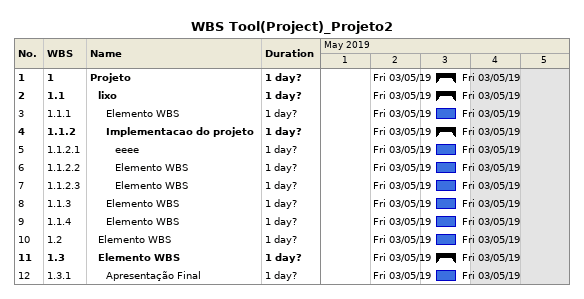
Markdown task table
WBS Tool(Project)_Projeto2

| ID | WBS | Task | Duration | Start | Finish |
|---|---|---|---|---|---|
| 1 | 1 | **Projeto** | 1d? | 2019-05-03 | 2019-05-03 |
| 2 | 1.1 | **lixo** | 1d? | 2019-05-03 | 2019-05-03 |
| 3 | 1.1.1 | Elemento WBS | 1d? | 2019-05-03 | 2019-05-03 |
| 4 | 1.1.2 | **Implementacao do projeto** | 1d? | 2019-05-03 | 2019-05-03 |
| 5 | 1.1.2.1 | eeee | 1d? | 2019-05-03 | 2019-05-03 |
| 6 | 1.1.2.2 | Elemento WBS | 1d? | 2019-05-03 | 2019-05-03 |
| 7 | 1.1.2.3 | Elemento WBS | 1d? | 2019-05-03 | 2019-05-03 |
| 8 | 1.1.3 | Elemento WBS | 1d? | 2019-05-03 | 2019-05-03 |
| 9 | 1.1.4 | Elemento WBS | 1d? | 2019-05-03 | 2019-05-03 |
| 10 | 1.2 | Elemento WBS | 1d? | 2019-05-03 | 2019-05-03 |
| 11 | 1.3 | **Elemento WBS** | 1d? | 2019-05-03 | 2019-05-03 |
| 12 | 1.3.1 | Apresentação Final | 1d? | 2019-05-03 | 2019-05-03 |
